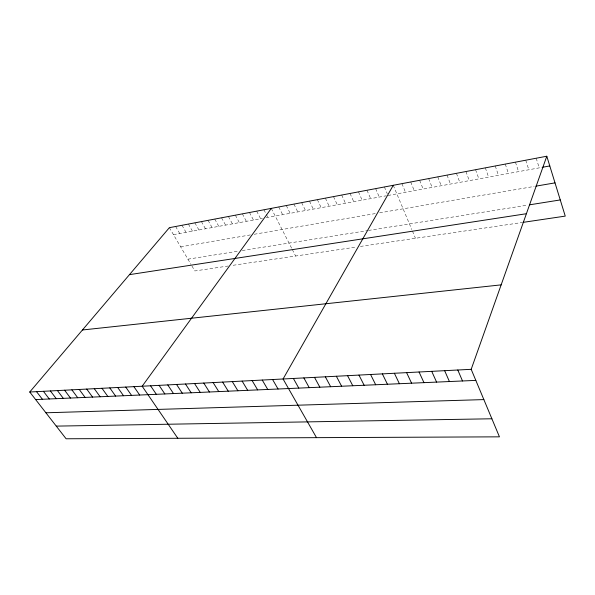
<?xml version="1.0" encoding="UTF-8"?>
<svg xmlns="http://www.w3.org/2000/svg" width="595" height="595" viewBox="0 0 595 595"><rect width="100%" height="100%" fill="white"/><g stroke="black" fill="none" stroke-linecap="round" stroke-linejoin="round"><path stroke-width="0.45" stroke-dasharray="2.98 2.23" d="M173.465 234.638L262.432 218.395M266.062 217.733L386.259 195.792M388.007 195.472L541.874 167.381M180.649 246.828L250.703 234.861M254.206 234.266L375.386 213.56M379.647 212.832L534.213 186.428M187.923 259.175L238.885 251.06M242.277 250.525L366.825 230.711M368.483 230.444L527.713 205.111M228.257 266.002L194.855 270.948L191.404 265.087M233.173 265.273L355.951 247.096M360.421 246.434L522.187 222.485M169.367 227.677L190.965 264.344M175.637 226.494L179.727 233.493M181.981 225.289L186.064 232.34M188.392 224.077L192.46 231.165M194.877 222.85L198.938 229.99M201.43 221.608L205.483 228.792M208.064 220.351L212.103 227.58M214.765 219.086L218.796 226.36M221.548 217.8L225.572 225.126M228.413 216.498L232.422 223.876M235.352 215.189L239.346 222.612M242.373 213.858L246.352 221.333M249.476 212.512L253.448 220.038M256.668 211.151L260.617 218.729M263.935 209.775L265.906 213.59M266.3 214.349L267.876 217.398M271.298 208.384L291.922 248.777M292.331 249.588L295.618 256.029M278.743 206.971L282.647 214.706M286.284 205.543L290.167 213.33M293.915 204.1L297.783 211.939M301.635 202.635L305.488 210.533M309.452 201.155L313.282 209.113M317.366 199.66L321.174 207.67M325.376 198.142L329.169 206.212M333.49 196.603L337.261 204.732M341.709 195.048L345.45 203.237M350.024 193.479L353.75 201.727M358.45 191.88L362.147 200.188M366.989 190.266L370.655 198.641M375.631 188.63L379.275 197.064M384.385 186.971L387.278 193.769M393.258 185.29L411.799 229.536M412.476 231.143L415.466 238.29M401.937 183.647L405.5 192.274M410.728 181.981L414.261 190.675M419.631 180.3L423.134 189.054M428.653 178.589L432.126 187.418M437.794 176.856L441.23 185.752M447.053 175.108L450.452 184.071M456.432 173.331L459.801 182.36M465.937 171.531L469.269 180.635M475.569 169.709L478.863 178.879M485.334 167.857L488.592 177.109M495.233 165.983L498.446 175.309M505.259 164.086L508.435 173.487M515.434 162.16L518.565 171.635M525.742 160.211L528.829 169.761M536.199 158.225L539.241 167.864"/><path stroke-width="0.89" d="M471.188 369.317L546.798 156.225L169.367 227.677L29.75 392.008L66.105 438.775L499.45 436.842L471.188 369.317L29.75 392.008M393.258 185.29L283.071 378.985L316.51 437.66M271.298 208.384L142.168 386.229L177.808 438.277M542.759 167.217L549.795 165.931M535.931 186.138L555.009 182.873M529.528 204.821L560.267 199.935M129.465 274.645L526.397 213.717M523.072 222.359L565.25 216.111L546.798 156.225M82.445 329.987L501.154 284.864M35.633 399.572L475.822 380.391M45.904 412.789L483.861 399.595M56.265 426.117L491.887 418.776M36.533 391.659L42.416 399.282M43.405 391.309L49.288 398.977M50.382 390.945L56.25 398.672M57.447 390.588L63.315 398.367M64.61 390.216L70.478 398.055M71.876 389.844L77.737 397.743M79.247 389.465L85.1 397.415M86.721 389.078L92.567 397.096M94.3 388.691L100.146 396.761M101.99 388.297L107.829 396.426M109.792 387.895L115.616 396.091M117.706 387.486L123.529 395.742M125.738 387.077L131.547 395.392M133.897 386.653L139.691 395.043M150.572 385.798L156.344 394.314M159.096 385.359L164.852 393.942M167.76 384.913L173.502 393.563M176.551 384.459L182.278 393.183M185.476 384.006L191.188 392.797M194.55 383.537L200.24 392.403M203.765 383.061L209.433 392.001M213.122 382.585L218.767 391.592M222.634 382.094L228.257 391.183M232.295 381.596L237.896 390.759M242.12 381.09L247.691 390.335M252.109 380.577L257.65 389.896M262.254 380.056L267.772 389.457M272.577 379.528L278.058 389.011M293.38 378.457L298.794 388.104M303.859 377.922L309.236 387.65M314.51 377.371L319.857 387.189M325.346 376.813L330.649 386.72M336.361 376.248L341.619 386.237M347.569 375.668L352.783 385.753M358.964 375.088L364.14 385.255M370.566 374.486L375.69 384.757M382.369 373.883L387.442 384.244M394.381 373.266L399.401 383.723M406.608 372.634L411.569 383.187M419.059 371.994L423.96 382.652M431.732 371.347L436.574 382.102M444.644 370.678L449.418 381.544M457.793 370.008L462.501 380.971"/></g></svg>
